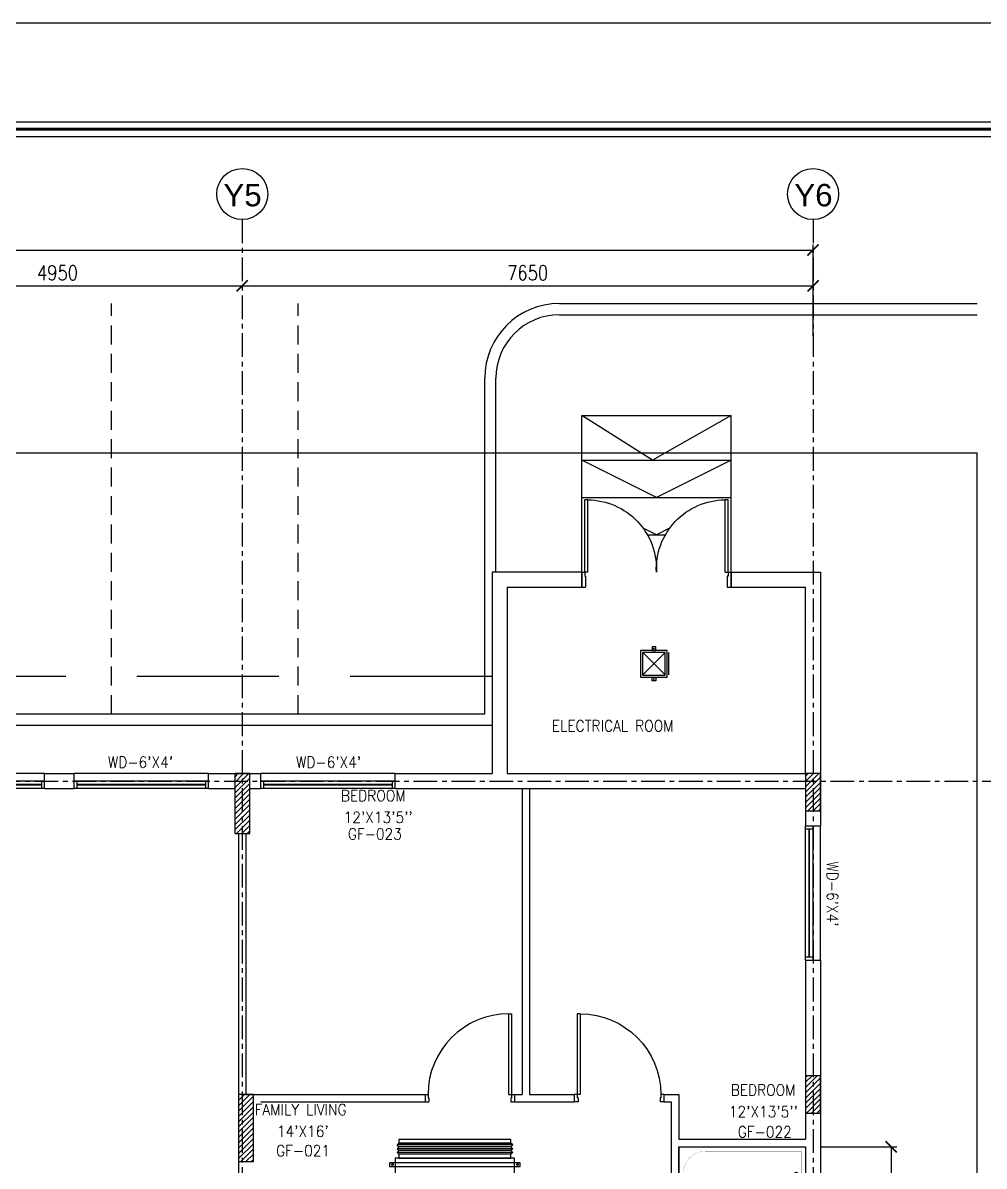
# Model space of a CAD drawing. Header units: millimetres. Extents: x -1288794 to 2153086, y -2701644 to -1428868.
# Drawn here: x 1626009 to 1638890, y -1479129 to -1463806 of the extents above; entities that cross this region are included whole.
import ezdxf
from ezdxf.enums import TextEntityAlignment as Align

# ---------------------------------------------------------------- set-up
doc = ezdxf.new("R2010")
doc.units = ezdxf.units.MM
doc.header["$LTSCALE"] = 100
doc.header["$PDMODE"] = 34
for name, pattern in [('CENTER', [50.8, 31.75, -6.35, 6.35, -6.35]), ('DASHED', [19.05, 12.7, -6.35]), ('DASHED2', [9.525, 6.35, -3.175]), ('HIDDEN', [9.525, 6.35, -3.175])]:
    doc.linetypes.add(name, pattern=pattern)
for name, color, linetype in [('A-ANNO-DIMS', 1, 'Continuous'), ('A-ANNO-SYMB', 33, 'Continuous'), ('A-ANNO-TEXT', 8, 'Continuous'), ('A-AREA', 8, 'CENTER'), ('A-CAR', 8, 'Continuous'), ('A-DOOR', 4, 'Continuous'), ('A-FLOR-OVHD', 4, 'DASHED2'), ('A-FLOR-PFIX', 8, 'Continuous'), ('A-GLAZ', 5, 'Continuous'), ('A-GRID', 253, 'CENTER'), ('A-WALL-FULL', 8, 'Continuous'), ('AC-HLTEXT', 100, 'Continuous'), ('FCU-AC', 160, 'Continuous'), ('L-WALK', 8, 'Continuous'), ('LOGO LINE', 7, 'Continuous'), ('LOGO1LINE', 7, 'Continuous'), ('RET', 1, 'Continuous'), ('S-COL- HACT.', 9, 'Continuous'), ('S-COL.', 8, 'Continuous'), ('sduct', 5, 'Continuous'), ('SUPPORT', 30, 'Continuous')]:
    doc.layers.add(name, color=color, linetype=linetype)
doc.styles.add('ROMANS', font='romans.shx', dxfattribs={"width": 0.8})
doc.styles.add('SANSSERIF', font='sas_____.pfb')
doc.dimstyles.new('100 of DIM2', dxfattribs={"dimscale": 0, "dimtxt": 200, "dimasz": 150, "dimexe": 75, "dimexo": 200, "dimgap": 75, "dimtad": 1, "dimdec": 0, "dimrnd": 5, "dimzin": 0, "dimdsep": 46, "dimtxsty": 'ROMANS', "dimblk": 'ARCHTICK', "dimcen": 100, "dimclrd": 94, "dimclre": 94, "dimclrt": 2, "dimadec": 0, "dimazin": 0, "dimtfac": 1, "dimtdec": 0, "dimtofl": 0, "dimtmove": 2, "dimatfit": 3, "dimldrblk": 'OPEN90', "dimfxl": 75, "dimtolj": 1, "dimtzin": 0, "dimarcsym": 0})
pattern_1 = [(45, (2733053.36, -1109556.65), (-35.355339, 35.355339), [])]

# ---------------------------------------------------------------- blocks, each defined once
blk = doc.blocks.new('D-120-R1')
for p, q in [((-80, 1180), (-40, 1180)), ((-80, 1180), (-80, 100)), ((-40, 1180), (-40, 55)), ((-1200, 100), (-1160, 100)), ((-1200, 100), (-1200, 0)), ((-1160, 100), (-1160, 55)), ((-1160, 55), (-1150, 55)), ((-1150, 55), (-1150, 0)), ((-80, 100), (0, 100)), ((-50, 55), (-40, 55)), ((-50, 55), (-50, 0)), ((-50, 0), (0, 0)), ((0, 100), (0, 0)), ((-1200, 0), (-1150, 0))]:
    blk.add_line(p, q)
at = {"linetype": 'Continuous'}
blk.add_arc((-80, 100), 1080, 90, 180, dxfattribs=at)
blk = doc.blocks.new('W-180')
for p, q in [((1800, 100), (0, 100)), ((1800, 0), (0, 0)), ((40, 0), (40, 100)), ((1760, 100), (1760, 0))]:
    blk.add_line(p, q)
at = {"linetype": 'Continuous'}
for p, q in [((1760, 53), (40, 53)), ((1760, 47), (40, 47))]:
    blk.add_line(p, q, dxfattribs=at)
blk = doc.blocks.new('BT-2')
blk.add_lwpolyline([(0, 750), (1700, 750), (1700, 0), (0, 0)], close=True)
at = {"const_width": 2}
blk.add_lwpolyline([(60, 690), (1340, 690, -0.414214), (1640, 390), (1640, 360, -0.414214), (1340, 60), (60, 60)], format="xyb", close=True, dxfattribs=at)
blk.add_circle((125, 375), 31.9)
blk = doc.blocks.new('_ArchTick')
at = {"color": 0, "linetype": 'ByBlock', "const_width": 0.15}
blk.add_lwpolyline([(-0.5, -0.5), (0.5, 0.5)], dxfattribs=at)
blk = doc.blocks.new('*D608')
at = {"layer": 'A-ANNO-DIMS', "color": 94, "lineweight": -2, "ltscale": 3, "transparency": 16777216}
for p, q in [((1628948, -1467131), (1628948, -1467256)), ((1636598, -1467131), (1636598, -1467256)), ((1628948, -1467331), (1636598, -1467331))]:
    blk.add_line(p, q, dxfattribs=at)
at = {"layer": 'Defpoints', "color": 0, "ltscale": 3, "transparency": 16777216}
for p in [(1628948, -1467331), (1636598, -1467331), (1636598, -1467331)]:
    blk.add_point(p, dxfattribs=at)
at = {"layer": 'A-ANNO-DIMS', "color": 94, "lineweight": -2, "ltscale": 3, "transparency": 16777216, "xscale": 150, "yscale": 150, "zscale": 150, "rotation": 180}
blk.add_blockref('_ArchTick', (1628948, -1467331), dxfattribs=at)
at = {"layer": 'A-ANNO-DIMS', "color": 94, "lineweight": -2, "ltscale": 3, "transparency": 16777216, "xscale": 150, "yscale": 150, "zscale": 150}
blk.add_blockref('_ArchTick', (1636598, -1467331), dxfattribs=at)
at = {"layer": 'A-ANNO-DIMS', "color": 2, "ltscale": 3, "transparency": 16777216, "insert": (1632773, -1467156), "char_height": 200, "attachment_point": 5, "style": 'ROMANS'}
blk.add_mtext('\\A1;7650', dxfattribs=at)
blk = doc.blocks.new('_Open90')
at = {"color": 0, "linetype": 'ByBlock', "lineweight": -2}
for p, q in [((0, 0), (-1, 0)), ((-0.5, 0.5), (0, 0)), ((0, 0), (-0.5, -0.5))]:
    blk.add_line(p, q, dxfattribs=at)
blk = doc.blocks.new('*D611')
at = {"layer": 'A-ANNO-DIMS', "color": 94, "lineweight": -2, "ltscale": 3, "transparency": 16777216}
for p, q in [((1623998, -1467131), (1623998, -1467256)), ((1628948, -1467131), (1628948, -1467256)), ((1623998, -1467331), (1628948, -1467331))]:
    blk.add_line(p, q, dxfattribs=at)
at = {"layer": 'Defpoints', "color": 0, "ltscale": 3, "transparency": 16777216}
for p in [(1623998, -1467331), (1628948, -1467331), (1628948, -1467331)]:
    blk.add_point(p, dxfattribs=at)
at = {"layer": 'A-ANNO-DIMS', "color": 94, "lineweight": -2, "ltscale": 3, "transparency": 16777216, "xscale": 150, "yscale": 150, "zscale": 150, "rotation": 180}
blk.add_blockref('_ArchTick', (1623998, -1467331), dxfattribs=at)
at = {"layer": 'A-ANNO-DIMS', "color": 94, "lineweight": -2, "ltscale": 3, "transparency": 16777216, "xscale": 150, "yscale": 150, "zscale": 150}
blk.add_blockref('_ArchTick', (1628948, -1467331), dxfattribs=at)
at = {"layer": 'A-ANNO-DIMS', "color": 2, "ltscale": 3, "transparency": 16777216, "insert": (1626473, -1467156), "char_height": 200, "attachment_point": 5, "style": 'ROMANS'}
blk.add_mtext('\\A1;4950', dxfattribs=at)
blk = doc.blocks.new('*D612')
at = {"layer": 'A-ANNO-DIMS', "color": 94, "lineweight": -2, "ltscale": 3, "transparency": 16777216}
for p, q in [((1611098, -1468002), (1611098, -1466776)), ((1636598, -1468002), (1636598, -1466776)), ((1611098, -1466851), (1636598, -1466851))]:
    blk.add_line(p, q, dxfattribs=at)
at = {"layer": 'Defpoints', "color": 0, "ltscale": 3, "transparency": 16777216}
for p in [(1636598, -1466851), (1611098, -1468202), (1636598, -1468202)]:
    blk.add_point(p, dxfattribs=at)
at = {"layer": 'A-ANNO-DIMS', "color": 94, "lineweight": -2, "ltscale": 3, "transparency": 16777216, "xscale": 150, "yscale": 150, "zscale": 150, "rotation": 180}
blk.add_blockref('_ArchTick', (1611098, -1466851), dxfattribs=at)
at = {"layer": 'A-ANNO-DIMS', "color": 94, "lineweight": -2, "ltscale": 3, "transparency": 16777216, "xscale": 150, "yscale": 150, "zscale": 150}
blk.add_blockref('_ArchTick', (1636598, -1466851), dxfattribs=at)
at = {"layer": 'A-ANNO-DIMS', "color": 2, "ltscale": 3, "transparency": 16777216, "insert": (1623848, -1466676), "char_height": 200, "attachment_point": 5, "style": 'ROMANS'}
blk.add_mtext('\\A1;25500', dxfattribs=at)
blk = doc.blocks.new('D-200-DOUBLE')
for p, q in [((40, 200), (40, 1170)), ((40, 1170), (80, 1170)), ((80, 200), (80, 1170)), ((1920, 200), (1920, 1170)), ((1920, 1170), (1960, 1170)), ((1960, 200), (1960, 1170)), ((80, 200), (0, 200)), ((0, 200), (0, 0)), ((40, 200), (40, 148)), ((1920, 200), (1960, 200)), ((2000, 200), (1960, 200)), ((1960, 200), (1960, 148)), ((2000, 200), (2000, 0)), ((50, 0), (0, 0)), ((40, 148), (50, 148)), ((50, 148), (50, 0)), ((1950, 148), (1950, 0)), ((1960, 148), (1950, 148)), ((2000, 0), (1950, 0))]:
    blk.add_line(p, q)
at = {"linetype": 'Continuous'}
for centre, start, end in [((73, 242), 357.4314, 89.5378), ((1927, 242), 90.4622, 182.5686)]:
    blk.add_arc(centre, 928, start, end, dxfattribs=at)
blk = doc.blocks.new('A$C36FC6C1E')
at = {"layer": 'RET', "color": 0, "linetype": 'HIDDEN', "ltscale": 0.8}
blk.add_line((377.4, 377.4), (77.4, 77.4), dxfattribs=at)
blk.add_lwpolyline([(379.8, 379.8), (379.8, 75), (75, 75), (75, 379.8)], close=True, dxfattribs=at)
at = {"layer": 'sduct'}
blk.add_lwpolyline([(404.8, 404.8), (404.8, 50), (50, 50), (50, 404.8)], close=True, dxfattribs=at)
blk.add_lwpolyline([(427.4, 377.4), (427.4, 77.4)], dxfattribs=at)
at = {"layer": 'SUPPORT', "ltscale": 0.5}
for points in [[(202.4, 404.8), (252.4, 404.8), (252.4, 454.8), (202.4, 454.8)], [(202.4, 50), (252.4, 50), (252.4, 0), (202.4, 0)]]:
    blk.add_lwpolyline(points, close=True, dxfattribs=at)
for centre in [(227.4, 429.8), (227.4, 25)]:
    blk.add_circle(centre, 6, dxfattribs=at)
blk = doc.blocks.new('*D643')
at = {"layer": 'AC-HLTEXT', "color": 94, "lineweight": -2, "transparency": 16777216}
for p, q in [((1636698, -1478869), (1637720, -1478869)), ((1637645, -1478869), (1637645, -1481319)), ((1636698, -1481319), (1637720, -1481319))]:
    blk.add_line(p, q, dxfattribs=at)
at = {"layer": 'Defpoints', "color": 0, "transparency": 16777216}
for p in [(1636498, -1478869), (1636498, -1481319), (1637645, -1481319)]:
    blk.add_point(p, dxfattribs=at)
at = {"layer": 'AC-HLTEXT', "color": 94, "lineweight": -2, "transparency": 16777216, "xscale": 150, "yscale": 150, "zscale": 150}
for p, rotation in [((1637645, -1478869), 90), ((1637645, -1481319), 270)]:
    blk.add_blockref('_ArchTick', p, dxfattribs=dict(at, rotation=rotation))
at = {"layer": 'AC-HLTEXT', "color": 2, "transparency": 16777216, "insert": (1637470, -1480094), "char_height": 200, "attachment_point": 5, "rotation": 90, "style": 'ROMANS'}
blk.add_mtext('\\A1;2450', dxfattribs=at)
blk = doc.blocks.new('fcu 2.5 tr')
h = blk.add_hatch()
h.set_pattern_fill('NET', color=3)
h.paths.add_polyline_path([(83172, -1587743), (81672, -1587743), (81672, -1587793), (83172, -1587793)])
at = {"layer": 'FCU-AC'}
for p, q in [((81672, -1587030), (81647, -1587055)), ((83197, -1587055), (81647, -1587055)), ((81672, -1587080), (81647, -1587055)), ((81672, -1587080), (81647, -1587105)), ((83172, -1587030), (81672, -1587030)), ((83172, -1587080), (81672, -1587080)), ((83172, -1587080), (81672, -1587080)), ((83197, -1587055), (83172, -1587030)), ((83197, -1587055), (83172, -1587080)), ((83197, -1587105), (83172, -1587080)), ((83197, -1587105), (81647, -1587105)), ((81672, -1587130), (81647, -1587105)), ((81672, -1587130), (81647, -1587155)), ((83197, -1587155), (81647, -1587155)), ((81672, -1587180), (81647, -1587155)), ((83172, -1587130), (81672, -1587130)), ((83172, -1587130), (81672, -1587130)), ((83197, -1587105), (83172, -1587130)), ((83197, -1587155), (83172, -1587130)), ((83197, -1587155), (83172, -1587180))]:
    blk.add_line(p, q, dxfattribs=at)
at = {"layer": 'FCU-AC', "color": 1}
for p, q in [((83172, -1586980), (81672, -1586980)), ((81672, -1586980), (81672, -1587030)), ((81672, -1587030), (83172, -1587030)), ((83172, -1587030), (83172, -1586980)), ((83172, -1587180), (81672, -1587180)), ((81672, -1587180), (81672, -1587230)), ((81672, -1587230), (83172, -1587230)), ((83172, -1587230), (83172, -1587180))]:
    blk.add_line(p, q, dxfattribs=at)
at = {"layer": 'FCU-AC'}
blk.add_lwpolyline([(81622, -1587743), (83222, -1587743), (83222, -1587230), (81622, -1587230)], close=True, dxfattribs=at)
at = {"layer": 'FCU-AC', "color": 6}
for points in [[(81547, -1587343), (83297, -1587343), (83297, -1587293), (81547, -1587293)], [(81547, -1587643), (83297, -1587643), (83297, -1587593), (81547, -1587593)]]:
    blk.add_lwpolyline(points, close=True, dxfattribs=at)
at = {"layer": 'FCU-AC', "color": 3}
blk.add_lwpolyline([(81672, -1587793), (83172, -1587793), (83172, -1587743), (81672, -1587743)], close=True, dxfattribs=at)
at = {"layer": 'FCU-AC', "color": 6}
for centre in [(81584, -1587318), (83259, -1587318), (81584, -1587618), (83259, -1587618)]:
    blk.add_circle(centre, 12.5, dxfattribs=at)

msp = doc.modelspace()

# ---------------------------------------------------------------- hatches: boundary and pattern name
at = {"layer": 'S-COL- HACT.', "linetype": 'Continuous', "ltscale": 3}
h = msp.add_hatch(dxfattribs=at)
h.set_pattern_fill('ANSI31', color=256, scale=400, style=0)
h.set_pattern_definition(pattern_1)
h.paths.add_polyline_path([(1628848.2, -1473868.6), (1628848.2, -1474668.6), (1629048.2, -1474668.6), (1629048.2, -1473868.6)])
h = msp.add_hatch(dxfattribs=at)
h.set_pattern_fill('ANSI31', color=256, scale=400, style=0)
h.set_pattern_definition(pattern_1)
h.paths.add_polyline_path([(1636698.2, -1474368.6), (1636698.2, -1473868.6), (1636498.2, -1473868.6), (1636498.2, -1474368.6)])
h = msp.add_hatch(dxfattribs=at)
h.set_pattern_fill('ANSI31', color=256, scale=400, style=0)
h.set_pattern_definition(pattern_1)
h.paths.add_polyline_path([(1636498.2, -1477918.6), (1636498.2, -1478418.6), (1636698.2, -1478418.6), (1636698.2, -1477918.6)])
h = msp.add_hatch(dxfattribs=at)
h.set_pattern_fill('ANSI31', color=256, scale=400, style=0)
h.set_pattern_definition(pattern_1)
h.paths.add_polyline_path([(1628898.2, -1478168.6), (1628898.2, -1479068.6), (1629098.2, -1479068.6), (1629098.2, -1478168.6)])

# ---------------------------------------------------------------- linework, layer by layer
at = {"layer": 'A-ANNO-SYMB', "ltscale": 3}
for centre in [(1628948.2, -1466100.5), (1636598.2, -1466100.5)]:
    msp.add_circle(centre, 342.2, dxfattribs=at)
at = {"layer": 'A-AREA', "ltscale": 15}
for p in [(1606698.2, -1469568.6), (1638798.2, -1512568.6)]:
    msp.add_line(p, (1638798.2, -1469568.6), dxfattribs=at)
at = {"layer": 'A-CAR', "ltscale": 3}
for p, q in [((1633498.2, -1471168.6), (1633498.2, -1469068.6)), ((1633498.2, -1469068.6), (1635498.2, -1469068.6)), ((1634447.3, -1469668.6), (1633498.2, -1469068.6)), ((1635498.2, -1469068.6), (1634447.3, -1469668.6)), ((1635498.2, -1471168.6), (1635498.2, -1469068.6)), ((1633498.2, -1469668.6), (1635498.2, -1469668.6)), ((1634498.2, -1470168.6), (1633498.2, -1469668.6)), ((1635498.2, -1469668.6), (1634498.2, -1470168.6)), ((1633498.2, -1470168.6), (1635498.2, -1470168.6)), ((1634498.2, -1470668.6), (1634320.8, -1470579.9)), ((1634675.6, -1470579.9), (1634498.2, -1470668.6)), ((1634378.1, -1470668.6), (1634618.3, -1470668.6))]:
    msp.add_line(p, q, dxfattribs=at)
at = {"layer": 'A-FLOR-OVHD', "ltscale": 3}
msp.add_lwpolyline([(1632298.2, -1472568.6), (1623898.2, -1472568.6), (1623898.2, -1473868.6), (1622598.2, -1473868.6), (1622598.2, -1472568.6), (1618298.2, -1472568.6), (1618298.2, -1472968.6), (1616598.2, -1472968.6), (1616598.2, -1472568.6), (1609698.2, -1472568.6), (1609698.2, -1482218.6), (1608698.2, -1482218.6), (1608698.2, -1486718.6)], dxfattribs=at)
at = {"layer": 'A-GLAZ', "ltscale": 3}
for p, q in [((1626298.2, -1473868.6), (1624498.2, -1473868.6)), ((1628498.2, -1473868.6), (1626698.2, -1473868.6)), ((1630998.2, -1473868.6), (1629198.2, -1473868.6)), ((1636698.2, -1476368.6), (1636698.2, -1474568.6))]:
    msp.add_line(p, q, dxfattribs=at)
at = {"layer": 'A-GRID', "ltscale": 0.1}
for p, q in [((1628948.2, -1466442.6), (1628948.2, -1514577)), ((1636598.2, -1466442.6), (1636598.2, -1514577)), ((1599241, -1473968.6), (1642780.6, -1473968.6))]:
    msp.add_line(p, q, dxfattribs=at)
at = {"layer": 'A-WALL-FULL', "ltscale": 3}
for p, q in [((1633498.2, -1471168.6), (1632298.2, -1471168.6)), ((1632298.2, -1471168.6), (1632298.2, -1473868.6)), ((1633498.2, -1471368.6), (1633498.2, -1471168.6)), ((1635498.2, -1471168.6), (1636698.2, -1471168.6)), ((1635498.2, -1471368.6), (1635498.2, -1471168.6)), ((1636698.2, -1471168.6), (1636698.2, -1474068.6)), ((1632498.2, -1471368.6), (1633498.2, -1471368.6)), ((1635498.2, -1471368.6), (1636498.2, -1471368.6)), ((1626298.2, -1473868.6), (1626698.2, -1473868.6)), ((1626298.2, -1474068.6), (1626298.2, -1473868.6)), ((1626698.2, -1474068.6), (1626698.2, -1473868.6)), ((1628498.2, -1473868.6), (1629198.2, -1473868.6)), ((1628498.2, -1474068.6), (1628498.2, -1473868.6)), ((1629198.2, -1474068.6), (1629198.2, -1473868.6)), ((1630998.2, -1473868.6), (1632298.2, -1473868.6)), ((1630998.2, -1474068.6), (1630998.2, -1473868.6)), ((1635348.2, -1473868.6), (1636498.2, -1473868.6)), ((1636698.2, -1473868.6), (1636698.2, -1474568.6)), ((1636698.2, -1473868.6), (1636698.2, -1474568.6)), ((1626298.2, -1474068.6), (1626698.2, -1474068.6)), ((1628498.2, -1474068.6), (1628848.2, -1474068.6)), ((1629048.2, -1474068.6), (1629198.2, -1474068.6)), ((1630998.2, -1474068.6), (1632698.2, -1474068.6)), ((1631298.2, -1474068.6), (1632698.2, -1474068.6)), ((1632298.2, -1474068.6), (1636498.2, -1474068.6)), ((1632598.2, -1474068.6), (1633548.2, -1474068.6)), ((1632598.2, -1474068.6), (1636298.2, -1474068.6)), ((1632598.2, -1474068.6), (1636298.2, -1474068.6)), ((1632698.2, -1474068.6), (1632698.2, -1478168.6)), ((1632798.2, -1474068.6), (1632798.2, -1478168.6)), ((1635348.2, -1474068.6), (1636298.2, -1474068.6)), ((1636498.2, -1474068.6), (1636498.2, -1474568.6)), ((1636498.2, -1474068.6), (1636498.2, -1474568.6)), ((1636498.2, -1474568.6), (1636698.2, -1474568.6)), ((1636498.2, -1474568.6), (1636698.2, -1474568.6)), ((1628898.2, -1474668.6), (1628898.2, -1481268.6)), ((1628998.2, -1474668.6), (1628998.2, -1478168.6)), ((1636498.2, -1476368.6), (1636498.2, -1478768.6)), ((1636498.2, -1476368.6), (1636698.2, -1476368.6)), ((1636698.2, -1476368.6), (1636698.2, -1479931.3)), ((1628998.2, -1478168.6), (1631398.2, -1478168.6)), ((1629198.2, -1478268.6), (1631398.2, -1478268.6)), ((1631398.2, -1478168.6), (1631398.2, -1478268.6)), ((1632598.2, -1478168.6), (1632698.2, -1478168.6)), ((1632598.2, -1478168.6), (1632598.2, -1478268.6)), ((1632598.2, -1478268.6), (1633398.2, -1478268.6)), ((1632798.2, -1478168.6), (1633398.2, -1478168.6)), ((1633398.2, -1478168.6), (1633398.2, -1478268.6)), ((1634598.2, -1478168.6), (1634798.2, -1478168.6)), ((1634598.2, -1478168.6), (1634598.2, -1478268.6)), ((1634598.2, -1478268.6), (1634698.2, -1478268.6)), ((1634698.2, -1478268.6), (1634698.2, -1479618.6)), ((1634798.2, -1478168.6), (1634798.2, -1478768.6)), ((1634798.2, -1478768.6), (1636498.2, -1478768.6)), ((1634798.2, -1478868.6), (1636498.2, -1478868.6)), ((1634798.2, -1478868.6), (1634798.2, -1479618.6)), ((1636498.2, -1478868.6), (1636498.2, -1479931.3))]:
    msp.add_line(p, q, dxfattribs=at)
at = {"layer": 'A-WALL-FULL', "linetype": 'Continuous', "ltscale": 3}
for p, q in [((1628848.2, -1474068.6), (1628848.2, -1474668.6)), ((1629048.2, -1474668.6), (1629048.2, -1474068.6)), ((1628848.2, -1474668.6), (1629048.2, -1474668.6))]:
    msp.add_line(p, q, dxfattribs=at)
at = {"layer": 'A-WALL-FULL', "ltscale": 3}
msp.add_lwpolyline([(1632498.2, -1471368.6), (1632498.2, -1473868.6), (1636498.2, -1473868.6), (1636498.2, -1473868.6), (1636498.2, -1471368.6)], dxfattribs=at)
at = {"layer": 'L-WALK', "linetype": 'DASHED', "ltscale": 0.2}
for p, q in [((1627198.2, -1473068.6), (1627198.2, -1467568.6)), ((1629698.2, -1473068.6), (1629698.2, -1467568.6))]:
    msp.add_line(p, q, dxfattribs=at)
at = {"layer": 'L-WALK', "ltscale": 15}
for p, q in [((1633198.2, -1467568.6), (1638798.2, -1467568.6)), ((1633198.2, -1467718.6), (1638798.2, -1467718.6))]:
    msp.add_line(p, q, dxfattribs=at)
at = {"layer": 'L-WALK', "ltscale": 3}
for p, q in [((1632198.2, -1473068.6), (1632198.2, -1468568.6)), ((1632348.2, -1471168.6), (1632348.2, -1468568.6)), ((1609698.2, -1473068.6), (1632198.2, -1473068.6)), ((1609548.2, -1473218.6), (1632298.2, -1473218.6))]:
    msp.add_line(p, q, dxfattribs=at)
at = {"layer": 'L-WALK', "ltscale": 15}
for radius in [1000, 850]:
    msp.add_arc((1633198.2, -1468568.6), radius, 90, 180, dxfattribs=at)
at = {"layer": 'LOGO LINE'}
msp.add_lwpolyline([(1665234.4, -1519493.9), (1586476.3, -1519493.9), (1586476.3, -1463806.4), (1665234.4, -1463806.4)], close=True, dxfattribs=at)
at = {"layer": 'LOGO1LINE'}
for points in [[(1663908.5, -1518168), (1587802.2, -1518168), (1587802.2, -1465132.3), (1663908.5, -1465132.3)], [(1653599.8, -1517969.1), (1588001.1, -1517969.1), (1588001.1, -1465331.1), (1653599.8, -1465331.1)]]:
    msp.add_lwpolyline(points, close=True, dxfattribs=at)
at = {"layer": 'LOGO1LINE', "const_width": 39.8}
msp.add_lwpolyline([(1663809, -1518068.5), (1587901.6, -1518068.5), (1587901.6, -1465231.7), (1663809, -1465231.7)], close=True, dxfattribs=at)
at = {"layer": 'RET', "color": 0, "linetype": 'HIDDEN', "ltscale": 0.8}
msp.add_line((1634616.9, -1472243.5), (1634312.1, -1472548.3), dxfattribs=at)
at = {"layer": 'S-COL.', "linetype": 'Continuous', "ltscale": 3}
for points in [[(1628848.2, -1473868.6), (1628848.2, -1474668.6), (1629048.2, -1474668.6), (1629048.2, -1473868.6)], [(1636698.2, -1474368.6), (1636698.2, -1473868.6), (1636498.2, -1473868.6), (1636498.2, -1474368.6)], [(1636498.2, -1477918.6), (1636498.2, -1478418.6), (1636698.2, -1478418.6), (1636698.2, -1477918.6)], [(1628898.2, -1478168.6), (1628898.2, -1479068.6), (1629098.2, -1479068.6), (1629098.2, -1478168.6)], [(1628898.2, -1478168.6), (1628898.2, -1479068.6), (1629098.2, -1479068.6), (1629098.2, -1478168.6)], [(1628898.2, -1478168.6), (1628898.2, -1479068.6), (1629098.2, -1479068.6), (1629098.2, -1478168.6)]]:
    msp.add_lwpolyline(points, close=True, dxfattribs=at)

# ---------------------------------------------------------------- block references
at = {"layer": 'A-DOOR', "ltscale": 3, "xscale": -1}
for name, p in [('D-200-DOUBLE', (1635498.2, -1471368.6)), ('D-120-R1', (1633398.2, -1478268.6))]:
    msp.add_blockref(name, p, dxfattribs=at)
at = {"layer": 'A-DOOR', "ltscale": 3}
msp.add_blockref('D-120-R1', (1632598.2, -1478268.6), dxfattribs=at)
at = {"layer": 'A-FLOR-PFIX', "ltscale": 3, "rotation": 180}
msp.add_blockref('BT-2', (1636498.2, -1478868.6), dxfattribs=at)
at = {"layer": 'A-GLAZ', "ltscale": 3}
for p in [(1624498.2, -1474068.6), (1626698.2, -1474068.6), (1629198.2, -1474068.6)]:
    msp.add_blockref('W-180', p, dxfattribs=at)
at = {"layer": 'A-GLAZ', "ltscale": 3, "rotation": 270}
msp.add_blockref('W-180', (1636498.2, -1474568.6), dxfattribs=at)
at = {"layer": 'FCU-AC', "color": 3}
msp.add_blockref('fcu 2.5 tr', (1549376.6, 108209.6), dxfattribs=at)
at = {"layer": 'RET', "color": 0, "xscale": -1, "rotation": 180}
msp.add_blockref('A$C36FC6C1E', (1634237.1, -1472168.5), dxfattribs=at)

# ---------------------------------------------------------------- texts
at = {"layer": 'A-ANNO-TEXT', "style": 'SANSSERIF'}
for s, p in [('Y5', (1628952.8, -1466265)), ('Y6', (1636602.8, -1466265))]:
    msp.add_text(s, height=300, dxfattribs=at).set_placement(p, align=Align.CENTER)
at = {"layer": 'A-ANNO-TEXT', "style": 'ROMANS', "width": 0.9}
for s, p in [('ELECTRICAL ROOM', (1633097.1, -1473302.9)), ("WD-6'X4'", (1627148.8, -1473790.5)), ("WD-6'X4'", (1629669.5, -1473790.5)), ('BEDROOM', (1630270.8, -1474238.1)), ("12'X13'5''", (1630308.6, -1474528.6)), ('GF-023', (1630364.4, -1474751.7)), ('BEDROOM', (1635494.6, -1478183.7)), ('FAMILY LIVING', (1629114.7, -1478446.2)), ("12'X13'5''", (1635468.9, -1478474.3)), ("14'X16'", (1629413.9, -1478736.7)), ('GF-022', (1635588.2, -1478744.9)), ('GF-021', (1629401.8, -1478996.4))]:
    msp.add_text(s, height=150, dxfattribs=at).set_placement(p)
msp.add_text("WD-6'X4'", height=150, rotation=270, dxfattribs=at).set_placement((1636783.1, -1475044))

# ---------------------------------------------------------------- dimensions: what is measured, and where the dimension line sits
at = {"layer": 'A-ANNO-DIMS', "ltscale": 3}
for base, p1, p2, picture, middle in [((1636598.2, -1466851.3), (1611098.2, -1468201.9), (1636598.2, -1468201.9), '*D612', (1623848.2, -1466676.3)), ((1628948.2, -1467331.4), (1623998.2, -1467331.4), (1628948.2, -1467331.4), '*D611', (1626473.2, -1467156.4)), ((1636598.2, -1467331.4), (1628948.2, -1467331.4), (1636598.2, -1467331.4), '*D608', (1632773.2, -1467156.4))]:
    dim = msp.add_linear_dim(base=base, p1=p1, p2=p2, dimstyle='100 of DIM2', override={"dimscale": 1}, dxfattribs=at)
    dim.commit()
    dim.dimension.update_dxf_attribs({"geometry": picture, "text_midpoint": middle})
at = {"layer": 'AC-HLTEXT'}
dim = msp.add_linear_dim(base=(1637644.9, -1481318.6), p1=(1636498.2, -1478868.6), p2=(1636498.2, -1481318.6), angle=90, dimstyle='100 of DIM2', override={"dimscale": 1, "dimfxl": 0.2}, dxfattribs=at)
dim.commit()
dim.dimension.update_dxf_attribs({"geometry": '*D643', "text_midpoint": (1637469.9, -1480093.6)})

doc.saveas('drawing.dxf')
